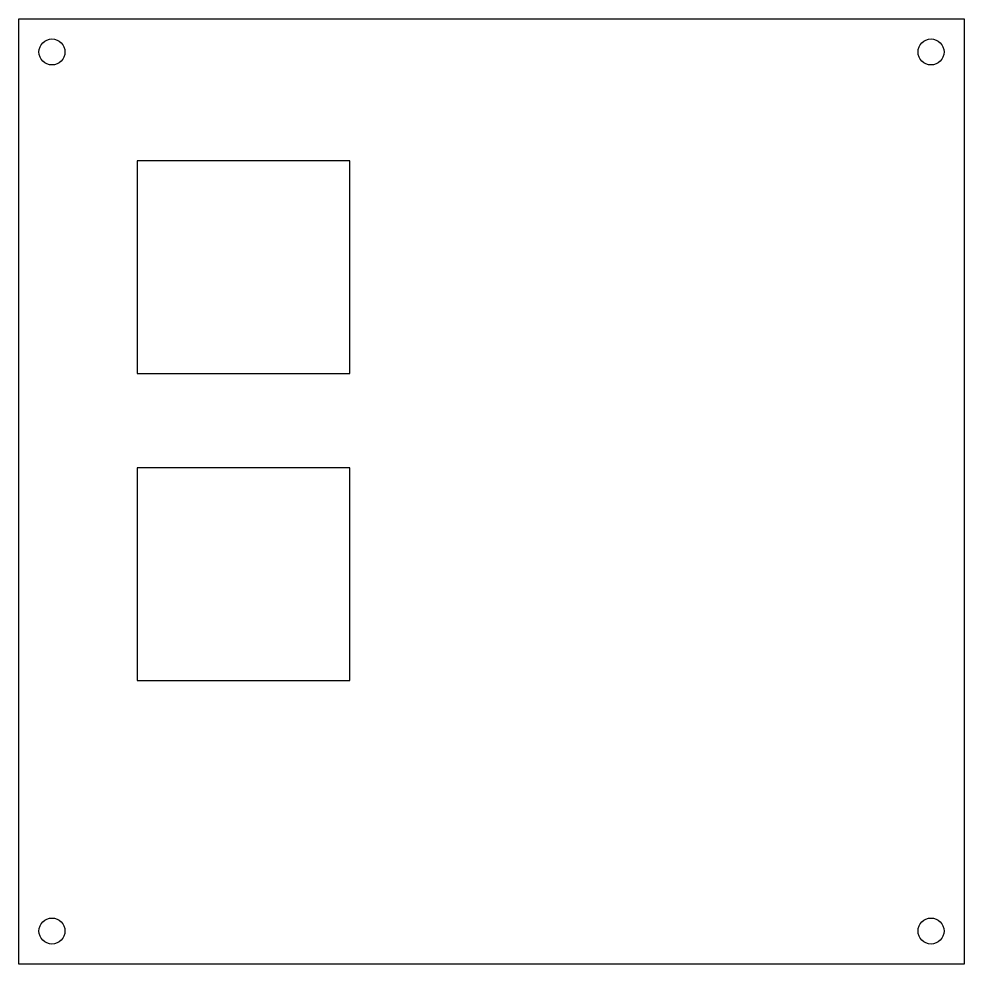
# Model space of a CAD drawing. Header units: inches. Extents: x 248 to 448, y 2 to 202.
import ezdxf

# ---------------------------------------------------------------- set-up
doc = ezdxf.new("R2010")
doc.units = ezdxf.units.IN
doc.header["$MEASUREMENT"] = 0

msp = doc.modelspace()

# ---------------------------------------------------------------- linework, layer by layer
for points in [[(247.95, 201.71), (447.95, 201.71), (447.95, 1.71), (247.95, 1.71)], [(272.95, 126.71), (317.95, 126.71), (317.95, 171.71), (272.95, 171.71)], [(272.95, 61.71), (317.95, 61.71), (317.95, 106.71), (272.95, 106.71)]]:
    msp.add_lwpolyline(points, close=True)
for centre in [(254.95, 194.71), (440.95, 194.71), (254.95, 8.71), (440.95, 8.71)]:
    msp.add_circle(centre, 2.75)

doc.saveas('drawing.dxf')
